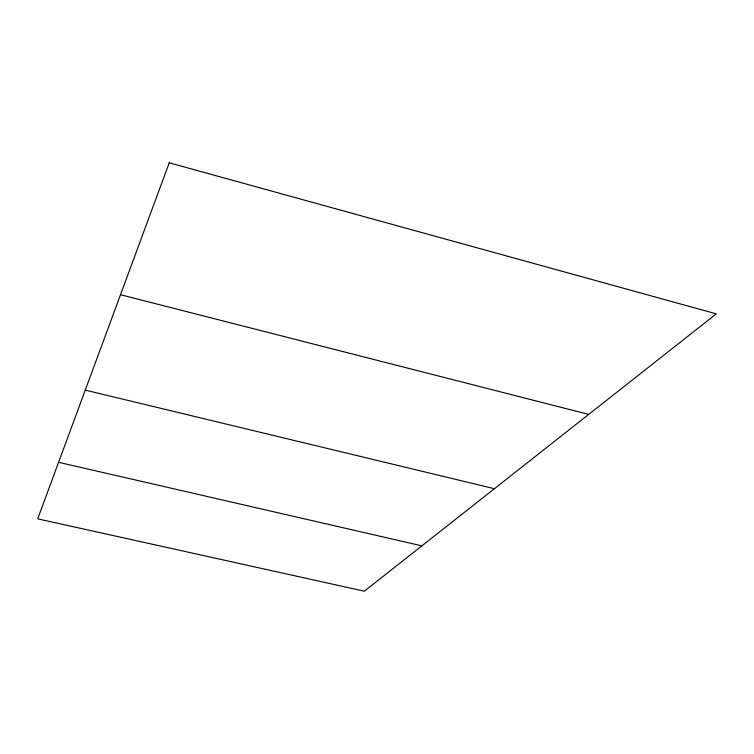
<?xml version="1.0" encoding="UTF-8"?>
<svg xmlns="http://www.w3.org/2000/svg" width="754" height="754" viewBox="0 0 754 754"><rect width="100%" height="100%" fill="white"/><g stroke="black" fill="none" stroke-linecap="round" stroke-linejoin="round"><path stroke-width="1.13" d="M58.595 462.306L421.863 545.858M85.268 390.11L494.398 488.705M120.508 294.72L588.704 414.398M169.245 162.807L37.7 518.846L364.333 591.193L716.3 313.862L169.245 162.807"/></g></svg>
